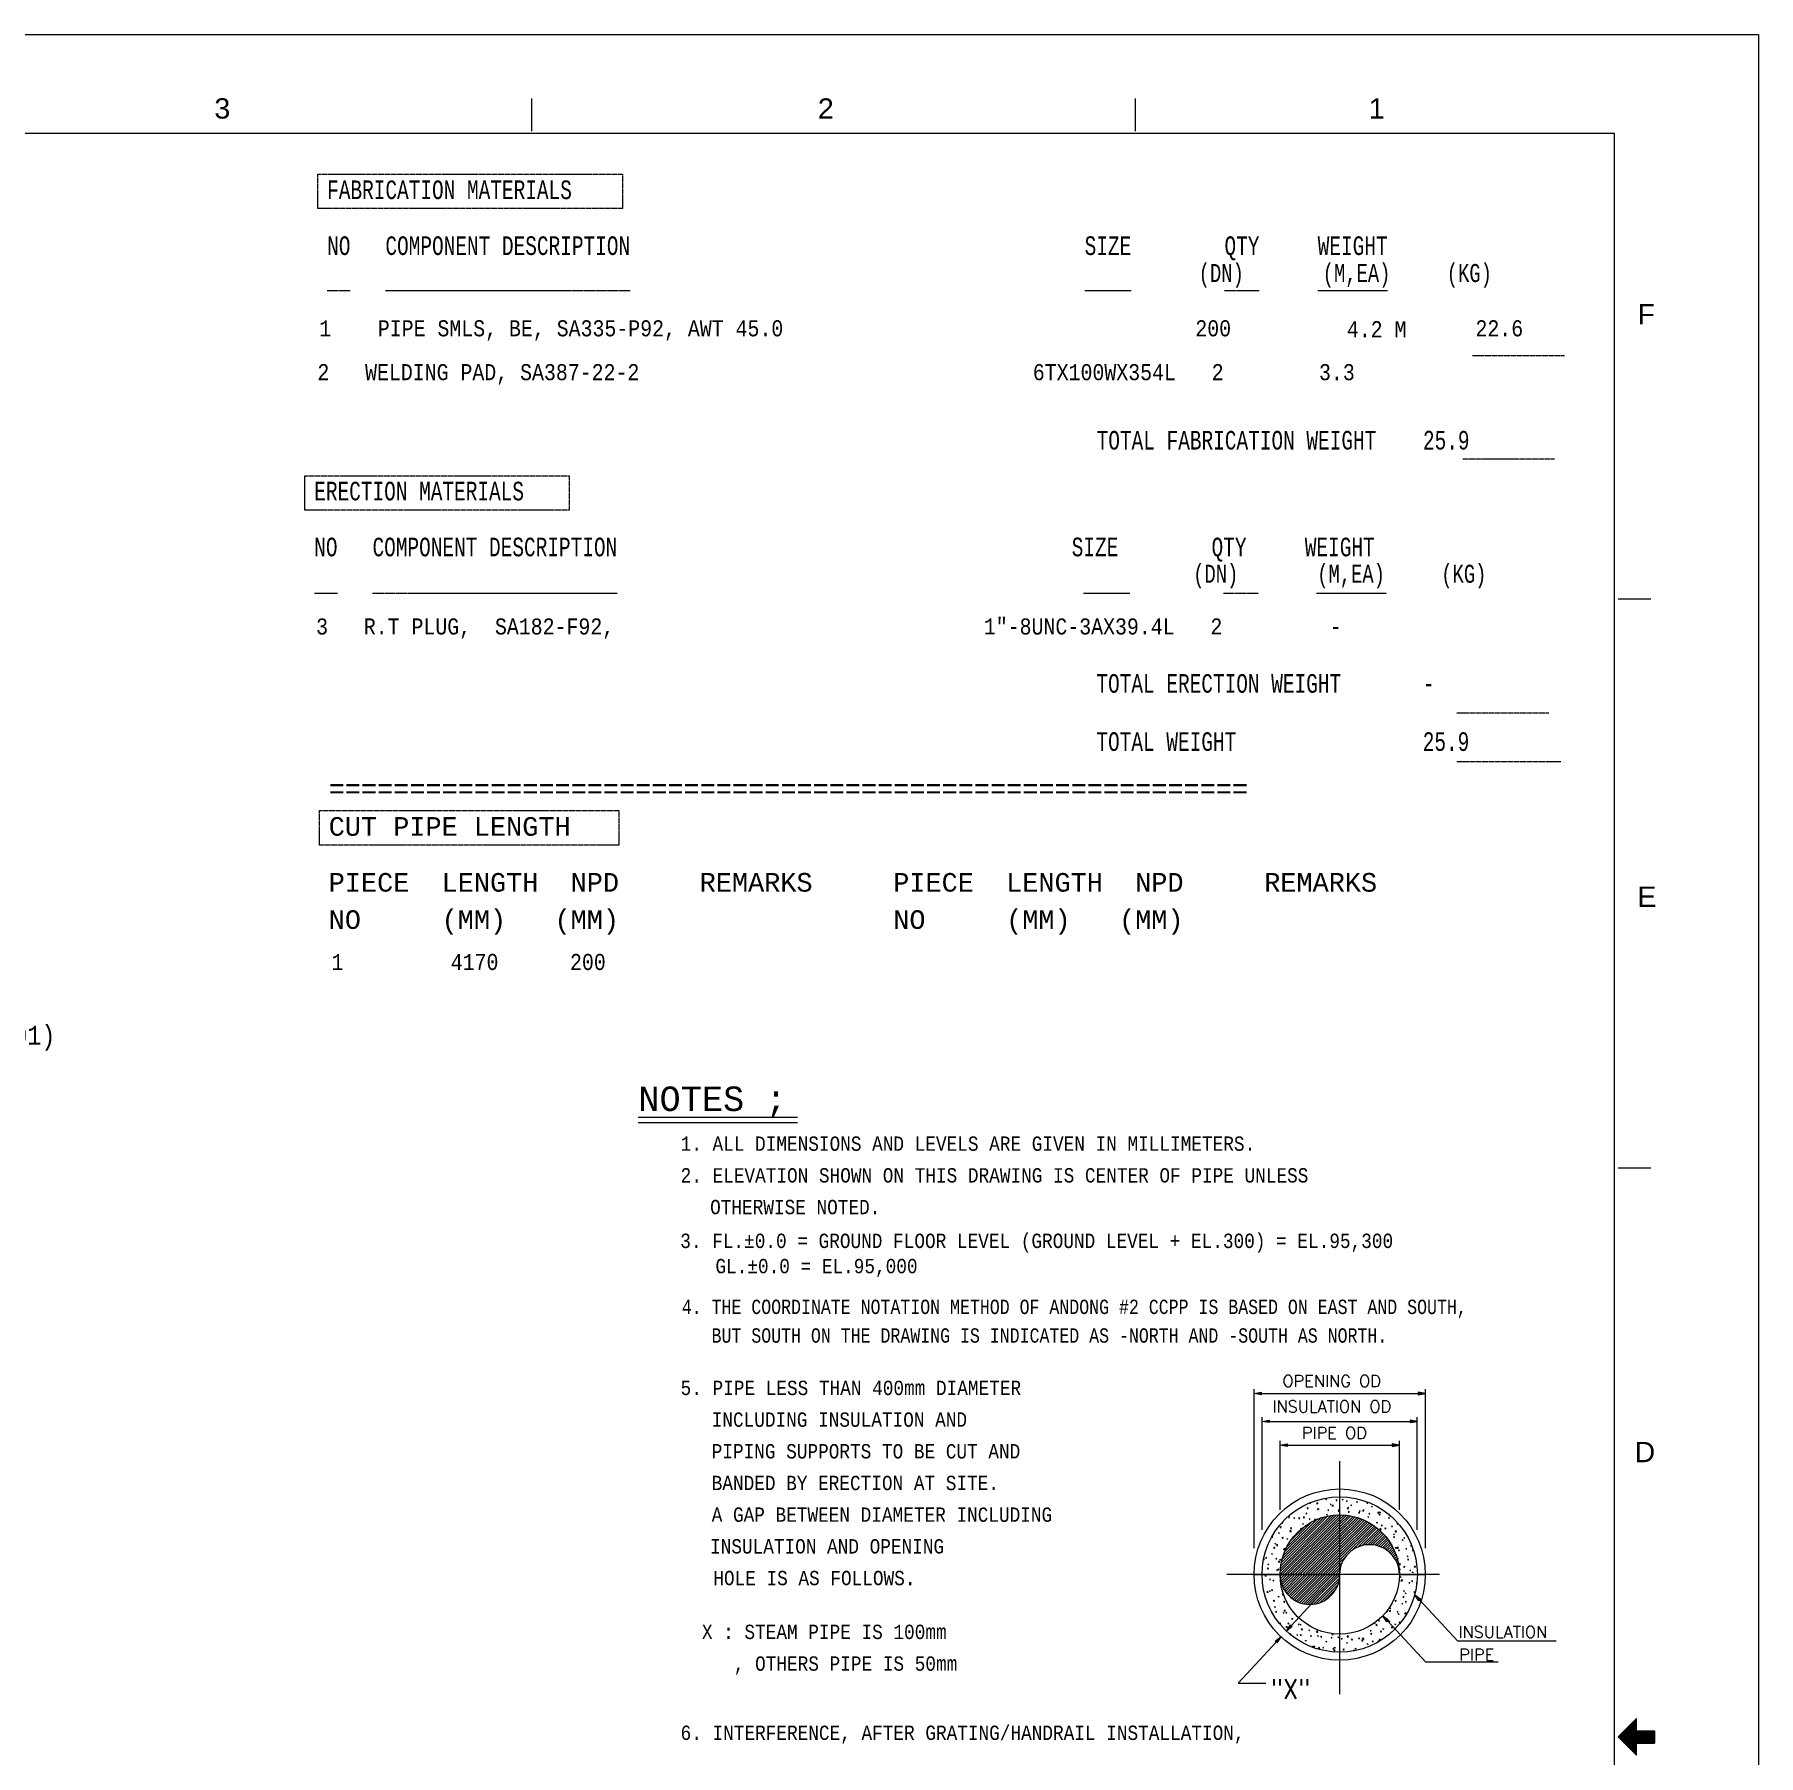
# Model space of a CAD drawing. Header units: inches. Extents: x 1047 to 1888, y -10 to 584.
# Drawn here: x 1587.8 to 1888.1, y 284.1 to 583.9 of the extents above; entities that cross this region are included whole.
import ezdxf
from ezdxf.enums import TextEntityAlignment as Align

# ---------------------------------------------------------------- set-up
doc = ezdxf.new("R2010")
doc.units = ezdxf.units.IN
doc.header["$MEASUREMENT"] = 0
doc.linetypes.add('Solid', pattern=[1, 1, 0])
for name, color, linetype in [('1', 7, 'Continuous'), ('13', 7, 'Continuous'), ('2', 2, 'Continuous'), ('3', 7, 'Continuous'), ('4', 7, 'Continuous'), ('BG 0 -1', 7, 'Continuous'), ('FRAME', 7, 'Continuous'), ('ISO-TEXT', 7, 'Continuous'), ('MAT-LIST', 7, 'Continuous')]:
    doc.layers.add(name, color=color, linetype=linetype)
doc.layers.add('borderText', color=2, linetype='Solid', lineweight=13)
doc.styles.add('Arial', font='arial.ttf')
doc.styles.add('fixedText', font='MONOTXT8.shx', dxfattribs={"width": 0.85})
doc.styles.add('MONOTXT', font='MONOTXT.shx', dxfattribs={"width": 0.8})
doc.styles.add('ROMANS', font='romans.shx', dxfattribs={"width": 0.8})

msp = doc.modelspace()

# ---------------------------------------------------------------- hatches: boundary and pattern name
at = {"layer": '13', "linetype": 'Continuous', "lineweight": 0}
for points in [[(1801.52, 347.39), (1801.52, 346.97), (1800.27, 347.19)], [(1828.86, 347.39), (1828.86, 346.97), (1830.11, 347.19)], [(1802.91, 342.54), (1802.91, 342.12), (1801.66, 342.32)], [(1827.46, 342.54), (1827.46, 342.12), (1828.71, 342.32)], [(1806.05, 338.4), (1806.05, 337.97), (1804.8, 338.19)], [(1824.33, 338.4), (1824.33, 337.97), (1825.58, 338.19)]]:
    msp.add_hatch(color=4, dxfattribs=at).paths.add_polyline_path(points)
at = {"layer": '4', "linetype": 'Continuous', "lineweight": 0}
for points in [[(1828.98, 311.04), (1828.3, 312.1), (1829.3, 311.32)], [(1806.91, 306.57), (1805.91, 305.8), (1806.61, 306.86)], [(1823.38, 307.39), (1822.7, 308.45), (1823.7, 307.67)], [(1803.96, 304.01), (1804.96, 304.79), (1804.26, 303.74)]]:
    msp.add_hatch(color=4, dxfattribs=at).paths.add_polyline_path(points)

# ---------------------------------------------------------------- linework, layer by layer
at = {"color": 4, "linetype": 'Continuous', "lineweight": 0}
for p, q in [((1815.18, 330.56), (1815.18, 315.64)), ((1809.92, 328.1), (1810.03, 328.02)), ((1810.03, 328.02), (1810.08, 328.17)), ((1811.17, 328), (1811.36, 328.2)), ((1811.17, 328), (1811.38, 327.96)), ((1811.38, 327.96), (1811.36, 328.2)), ((1812.76, 328.71), (1812.87, 328.86)), ((1812.76, 328.71), (1812.91, 328.7)), ((1812.91, 328.7), (1812.87, 328.86)), ((1813.51, 327.91), (1813.68, 327.97)), ((1813.51, 327.91), (1813.63, 327.82)), ((1813.63, 327.82), (1813.68, 327.97)), ((1813.83, 327.59), (1814.03, 327.79)), ((1813.83, 327.59), (1814.06, 327.55)), ((1814.06, 327.55), (1814.03, 327.79)), ((1814.55, 328.56), (1814.67, 328.7)), ((1814.55, 328.56), (1814.7, 328.55)), ((1814.7, 328.55), (1814.67, 328.7)), ((1815.61, 328.71), (1815.78, 328.79)), ((1815.61, 328.71), (1815.73, 328.64)), ((1815.73, 328.64), (1815.78, 328.79)), ((1816.35, 328.4), (1816.46, 328.55)), ((1816.35, 328.4), (1816.5, 328.39)), ((1816.5, 328.39), (1816.46, 328.55)), ((1816.51, 327.17), (1816.7, 327.37)), ((1816.72, 327.14), (1816.7, 327.37)), ((1817.1, 327.71), (1817.27, 327.77)), ((1817.1, 327.71), (1817.22, 327.62)), ((1817.22, 327.62), (1817.27, 327.77)), ((1818.13, 328.24), (1818.26, 328.39)), ((1818.13, 328.24), (1818.28, 328.22)), ((1818.28, 328.22), (1818.26, 328.39)), ((1819.2, 328.51), (1819.26, 328.54)), ((1819.2, 328.51), (1819.32, 328.44)), ((1819.32, 328.44), (1819.35, 328.51)), ((1819.93, 328.09), (1820.05, 328.22)), ((1819.93, 328.09), (1820.07, 328.07)), ((1820.07, 328.07), (1820.05, 328.22)), ((1820.7, 327.51), (1820.87, 327.57)), ((1820.7, 327.51), (1820.82, 327.42)), ((1820.82, 327.42), (1820.87, 327.57)), ((1804.8, 315.71), (1815.11, 326.04)), ((1804.81, 316.17), (1814.66, 326.02)), ((1804.85, 316.65), (1814.18, 325.99)), ((1804.91, 317.15), (1813.68, 325.92)), ((1805, 317.69), (1813.15, 325.84)), ((1805.12, 324.67), (1805.23, 324.6)), ((1805.13, 318.26), (1812.57, 325.7)), ((1805.15, 324.7), (1805.28, 324.75)), ((1805.17, 315.64), (1815.18, 325.66)), ((1805.23, 324.6), (1805.28, 324.75)), ((1805.32, 318.89), (1811.95, 325.51)), ((1805.57, 319.59), (1811.25, 325.26)), ((1805.61, 315.64), (1815.18, 325.22)), ((1805.96, 320.41), (1810.42, 324.87)), ((1806.05, 315.64), (1815.18, 324.79)), ((1806.27, 325.57), (1806.4, 325.72)), ((1806.27, 325.57), (1806.42, 325.56)), ((1806.42, 325.56), (1806.4, 325.72)), ((1807.21, 325.49), (1807.38, 325.56)), ((1807.21, 325.49), (1807.33, 325.41)), ((1807.33, 325.41), (1807.38, 325.56)), ((1808.07, 325.42), (1808.18, 325.56)), ((1808.07, 325.42), (1808.22, 325.41)), ((1808.22, 325.41), (1808.18, 325.56)), ((1808.7, 324.49), (1808.87, 324.55)), ((1808.7, 324.49), (1808.82, 324.4)), ((1808.82, 324.4), (1808.87, 324.55)), ((1808.83, 325.56), (1809.02, 325.76)), ((1808.83, 325.56), (1809.05, 325.52)), ((1809.05, 325.52), (1809.02, 325.76)), ((1809.31, 326.3), (1809.48, 326.36)), ((1809.31, 326.3), (1809.43, 326.21)), ((1809.43, 326.21), (1809.48, 326.36)), ((1809.52, 327.15), (1809.63, 327.29)), ((1809.52, 327.15), (1809.67, 327.14)), ((1809.67, 327.14), (1809.63, 327.29)), ((1809.86, 325.26), (1809.98, 325.41)), ((1809.86, 325.26), (1810.01, 325.25)), ((1810.01, 325.25), (1809.98, 325.41)), ((1810.8, 325.29), (1810.97, 325.36)), ((1810.8, 325.29), (1810.92, 325.21)), ((1810.92, 325.21), (1810.97, 325.36)), ((1811.31, 326.99), (1811.43, 327.14)), ((1811.31, 326.99), (1811.46, 326.97)), ((1811.41, 327.1), (1811.58, 327.17)), ((1811.41, 327.1), (1811.53, 327.02)), ((1811.46, 326.97), (1811.43, 327.14)), ((1811.53, 327.02), (1811.58, 327.17)), ((1812.9, 326.1), (1813.07, 326.16)), ((1812.9, 326.1), (1813.02, 326.01)), ((1813.02, 326.01), (1813.07, 326.16)), ((1813.1, 326.84), (1813.22, 326.97)), ((1813.1, 326.84), (1813.25, 326.82)), ((1813.25, 326.82), (1813.22, 326.97)), ((1814.9, 326.67), (1815.02, 326.82)), ((1814.9, 326.67), (1815.05, 326.66)), ((1815, 326.9), (1815.17, 326.97)), ((1815, 326.9), (1815.12, 326.82)), ((1815.05, 326.66), (1815.02, 326.82)), ((1815.12, 326.82), (1815.17, 326.97)), ((1815.18, 325.66), (1815.55, 326.02)), ((1815.18, 325.22), (1815.97, 326)), ((1815.18, 324.79), (1816.37, 325.96)), ((1815.18, 324.34), (1816.76, 325.91)), ((1815.18, 323.9), (1817.13, 325.85)), ((1815.18, 323.45), (1817.51, 325.77)), ((1815.18, 323.01), (1817.86, 325.69)), ((1815.18, 322.57), (1818.21, 325.59)), ((1815.18, 322.12), (1818.53, 325.47)), ((1815.18, 321.69), (1818.86, 325.36)), ((1815.18, 321.25), (1819.18, 325.24)), ((1815.18, 320.8), (1819.48, 325.1)), ((1815.18, 320.36), (1819.78, 324.96)), ((1815.18, 319.92), (1820.08, 324.81)), ((1815.18, 319.47), (1820.36, 324.65)), ((1815.18, 319.04), (1820.65, 324.49)), ((1816.51, 327.17), (1816.72, 327.14)), ((1816.6, 325.94), (1816.67, 325.96)), ((1816.66, 325.92), (1816.67, 325.96)), ((1816.68, 326.52), (1816.81, 326.66)), ((1816.68, 326.52), (1816.83, 326.51)), ((1816.83, 326.51), (1816.81, 326.66)), ((1818.48, 326.36), (1818.6, 326.51)), ((1818.48, 326.36), (1818.63, 326.35)), ((1818.6, 326.7), (1818.77, 326.77)), ((1818.6, 326.7), (1818.72, 326.62)), ((1818.63, 326.35), (1818.6, 326.51)), ((1818.72, 326.62), (1818.77, 326.77)), ((1819.17, 326.76), (1819.37, 326.96)), ((1819.17, 326.76), (1819.4, 326.72)), ((1819.4, 326.72), (1819.37, 326.96)), ((1820.08, 325.7), (1820.26, 325.76)), ((1820.08, 325.7), (1820.21, 325.61)), ((1820.21, 325.61), (1820.26, 325.76)), ((1820.27, 326.21), (1820.4, 326.35)), ((1820.27, 326.21), (1820.42, 326.19)), ((1820.42, 326.19), (1820.4, 326.35)), ((1820.72, 324.44), (1820.75, 324.47)), ((1820.75, 324.42), (1820.75, 324.47)), ((1821.58, 324.69), (1821.76, 324.76)), ((1821.58, 324.69), (1821.7, 324.61)), ((1821.7, 324.61), (1821.76, 324.76)), ((1821.83, 326.35), (1822.03, 326.55)), ((1821.83, 326.35), (1822.06, 326.31)), ((1822.06, 326.31), (1822.03, 326.55)), ((1822.07, 326.05), (1822.18, 326.19)), ((1822.07, 326.05), (1822.22, 326.04)), ((1822.18, 326.5), (1822.36, 326.57)), ((1822.18, 326.5), (1822.31, 326.42)), ((1822.22, 326.04), (1822.18, 326.19)), ((1822.31, 326.42), (1822.36, 326.57)), ((1823.68, 325.5), (1823.86, 325.56)), ((1823.68, 325.5), (1823.81, 325.41)), ((1823.81, 325.41), (1823.86, 325.56)), ((1823.86, 325.89), (1823.92, 325.97)), ((1823.86, 325.89), (1824.01, 325.87)), ((1824.01, 325.87), (1824.01, 325.9)), ((1825.17, 324.49), (1825.35, 324.56)), ((1825.17, 324.49), (1825.3, 324.41)), ((1825.3, 324.41), (1825.35, 324.56)), ((1803.38, 322.14), (1803.51, 322.27)), ((1803.38, 322.14), (1803.53, 322.12)), ((1803.53, 322.12), (1803.51, 322.27)), ((1804.5, 322.87), (1804.67, 322.94)), ((1804.5, 322.87), (1804.62, 322.79)), ((1804.62, 322.79), (1804.67, 322.94)), ((1804.83, 323.86), (1804.95, 324)), ((1804.83, 323.86), (1804.98, 323.85)), ((1804.98, 323.85), (1804.95, 324)), ((1805.17, 321.97), (1805.3, 322.12)), ((1805.17, 321.97), (1805.32, 321.96)), ((1805.32, 321.96), (1805.3, 322.12)), ((1806, 321.86), (1806.17, 321.94)), ((1806, 321.86), (1806.11, 321.79)), ((1806.11, 321.79), (1806.17, 321.94)), ((1806.5, 315.64), (1815.18, 324.34)), ((1806.5, 323.12), (1806.68, 323.34)), ((1806.5, 323.12), (1806.72, 323.1)), ((1806.6, 323.67), (1806.77, 323.75)), ((1806.6, 323.67), (1806.72, 323.6)), ((1806.61, 321.51), (1809.32, 324.22)), ((1806.62, 323.7), (1806.75, 323.85)), ((1806.62, 323.7), (1806.77, 323.69)), ((1806.72, 323.1), (1806.68, 323.34)), ((1806.72, 323.6), (1806.77, 323.75)), ((1806.77, 323.69), (1806.75, 323.85)), ((1806.93, 315.64), (1815.18, 323.9)), ((1807.37, 315.64), (1815.18, 323.45)), ((1807.82, 315.64), (1815.18, 323.01)), ((1808.26, 315.64), (1815.18, 322.57)), ((1808.42, 323.54), (1808.53, 323.69)), ((1808.42, 323.54), (1808.43, 323.54)), ((1808.55, 323.64), (1808.53, 323.69)), ((1808.7, 315.64), (1815.18, 322.12)), ((1809.15, 315.64), (1815.18, 321.69)), ((1815.18, 318.6), (1820.91, 324.31)), ((1815.18, 318.15), (1821.17, 324.14)), ((1817.31, 319.84), (1821.43, 323.95)), ((1818.33, 320.42), (1821.68, 323.76)), ((1819.02, 320.66), (1821.92, 323.56)), ((1819.58, 320.77), (1822.16, 323.35)), ((1820.07, 320.82), (1822.38, 323.14)), ((1820.52, 320.84), (1822.61, 322.92)), ((1820.93, 320.81), (1822.82, 322.69)), ((1821.32, 320.75), (1823.03, 322.46)), ((1821.68, 320.67), (1823.23, 322.22)), ((1822.02, 320.57), (1823.43, 321.97)), ((1822.17, 323.5), (1822.37, 323.7)), ((1822.17, 323.5), (1822.4, 323.46)), ((1822.35, 320.45), (1823.62, 321.72)), ((1822.4, 323.46), (1822.37, 323.7)), ((1822.41, 324.17), (1822.53, 324.31)), ((1822.41, 324.17), (1822.56, 324.15)), ((1822.56, 324.15), (1822.53, 324.31)), ((1822.66, 320.31), (1823.8, 321.46)), ((1823.07, 323.69), (1823.25, 323.75)), ((1823.07, 323.69), (1823.2, 323.6)), ((1823.2, 323.6), (1823.25, 323.75)), ((1824.21, 324.01), (1824.33, 324.15)), ((1824.21, 324.01), (1824.36, 324)), ((1824.36, 324), (1824.33, 324.15)), ((1824.56, 322.67), (1824.73, 322.75)), ((1824.56, 322.67), (1824.68, 322.6)), ((1824.56, 322.14), (1824.67, 322.27)), ((1824.56, 322.14), (1824.71, 322.11)), ((1824.71, 322.11), (1824.67, 322.27)), ((1824.68, 322.6), (1824.73, 322.75)), ((1824.83, 323.09), (1825.03, 323.29)), ((1824.83, 323.09), (1825.06, 323.05)), ((1825.06, 323.05), (1825.03, 323.29)), ((1826.06, 321.67), (1826.23, 321.74)), ((1826.06, 321.67), (1826.18, 321.59)), ((1826.18, 321.59), (1826.23, 321.74)), ((1826.35, 321.97), (1826.47, 322.11)), ((1826.35, 321.97), (1826.5, 321.96)), ((1826.5, 321.96), (1826.47, 322.11)), ((1801.95, 318.39), (1802.01, 318.46)), ((1802.05, 318.22), (1802.01, 318.46)), ((1802.28, 318.52), (1802.41, 318.67)), ((1802.28, 318.52), (1802.43, 318.51)), ((1802.43, 318.51), (1802.41, 318.67)), ((1803.28, 319.25), (1803.46, 319.31)), ((1803.28, 319.25), (1803.41, 319.16)), ((1803.41, 319.16), (1803.46, 319.31)), ((1803.73, 320.25), (1803.85, 320.4)), ((1803.73, 320.25), (1803.88, 320.24)), ((1803.88, 320.24), (1803.85, 320.4)), ((1803.88, 321.06), (1804.06, 321.12)), ((1803.88, 321.06), (1804.01, 320.97)), ((1804.01, 320.97), (1804.06, 321.12)), ((1804.08, 318.37), (1804.2, 318.51)), ((1804.08, 318.37), (1804.22, 318.36)), ((1804.16, 320.7), (1804.35, 320.9)), ((1804.16, 320.7), (1804.38, 320.66)), ((1804.22, 318.36), (1804.2, 318.51)), ((1804.38, 320.66), (1804.35, 320.9)), ((1805.38, 320.05), (1805.56, 320.12)), ((1805.38, 320.05), (1805.51, 319.97)), ((1805.51, 319.97), (1805.56, 320.12)), ((1805.52, 320.1), (1805.65, 320.24)), ((1805.52, 320.1), (1805.67, 320.09)), ((1805.67, 320.09), (1805.65, 320.24)), ((1809.58, 315.64), (1815.18, 321.25)), ((1810.03, 315.64), (1815.18, 320.8)), ((1810.47, 315.64), (1815.18, 320.36)), ((1810.91, 315.64), (1815.18, 319.92)), ((1811.36, 315.64), (1815.18, 319.47)), ((1811.8, 315.64), (1815.18, 319.04)), ((1812.23, 315.64), (1815.18, 318.6)), ((1815.18, 317.71), (1816.2, 318.71)), ((1822.95, 320.16), (1823.97, 321.19)), ((1823.22, 320), (1824.15, 320.91)), ((1823.48, 319.81), (1824.3, 320.64)), ((1823.72, 319.62), (1824.46, 320.35)), ((1823.96, 319.41), (1824.6, 320.05)), ((1824.18, 319.19), (1824.73, 319.75)), ((1824.38, 318.95), (1824.86, 319.44)), ((1824.58, 318.7), (1824.98, 319.11)), ((1824.76, 318.44), (1825.1, 318.77)), ((1824.9, 320.25), (1825.02, 320.4)), ((1824.9, 320.25), (1825.05, 320.24)), ((1824.92, 318.16), (1825.2, 318.44)), ((1825.05, 320.24), (1825.02, 320.4)), ((1825.17, 320.24), (1825.36, 320.44)), ((1825.17, 320.24), (1825.4, 320.2)), ((1825.25, 318.37), (1825.37, 318.51)), ((1825.25, 318.37), (1825.4, 318.36)), ((1825.4, 320.2), (1825.36, 320.44)), ((1825.4, 318.36), (1825.37, 318.51)), ((1825.45, 319.86), (1825.62, 319.92)), ((1825.45, 319.86), (1825.57, 319.77)), ((1825.57, 319.77), (1825.62, 319.92)), ((1826.7, 320.1), (1826.82, 320.24)), ((1826.7, 320.1), (1826.85, 320.07)), ((1826.85, 320.07), (1826.82, 320.24)), ((1826.93, 318.85), (1827.11, 318.92)), ((1826.93, 318.85), (1827.06, 318.77)), ((1827.05, 318.21), (1827.16, 318.36)), ((1827.06, 318.77), (1827.11, 318.92)), ((1827.2, 318.2), (1827.16, 318.36)), ((1827.55, 320.66), (1827.72, 320.74)), ((1827.55, 320.66), (1827.67, 320.59)), ((1827.67, 320.59), (1827.72, 320.72)), ((1827.83, 319.82), (1828, 319.99)), ((1827.83, 319.82), (1828.06, 319.79)), ((1828.06, 319.79), (1828.06, 319.8)), ((1800.27, 315.64), (1815.18, 315.64)), ((1801.92, 318.25), (1802.05, 318.22)), ((1802.06, 315.62), (1802.12, 315.65)), ((1802.06, 315.62), (1802.18, 315.54)), ((1802.12, 315.65), (1802.23, 315.69)), ((1802.15, 315.41), (1802.35, 315.61)), ((1802.15, 315.41), (1802.37, 315.37)), ((1802.18, 315.54), (1802.22, 315.65)), ((1802.22, 315.65), (1802.23, 315.69)), ((1802.37, 315.37), (1802.35, 315.61)), ((1802.63, 316.65), (1802.75, 316.79)), ((1802.63, 316.65), (1802.78, 316.64)), ((1802.67, 317.44), (1802.85, 317.5)), ((1802.67, 317.44), (1802.8, 317.35)), ((1802.78, 316.64), (1802.75, 316.79)), ((1802.8, 317.35), (1802.85, 317.5)), ((1804.17, 316.42), (1804.35, 316.5)), ((1804.17, 316.42), (1804.28, 316.35)), ((1804.28, 316.35), (1804.35, 316.5)), ((1804.42, 316.49), (1804.55, 316.64)), ((1804.42, 316.49), (1804.57, 316.47)), ((1804.48, 317.85), (1804.68, 318.05)), ((1804.48, 317.85), (1804.71, 317.81)), ((1804.57, 316.47), (1804.55, 316.64)), ((1804.71, 317.81), (1804.68, 318.05)), ((1804.77, 318.24), (1804.95, 318.31)), ((1804.77, 318.24), (1804.9, 318.16)), ((1804.81, 315.29), (1805.17, 315.64)), ((1804.86, 314.89), (1805.61, 315.64)), ((1804.9, 318.16), (1804.95, 318.31)), ((1804.92, 314.51), (1806.05, 315.64)), ((1805.01, 314.16), (1806.5, 315.64)), ((1805.12, 313.84), (1806.93, 315.64)), ((1805.25, 313.52), (1807.37, 315.64)), ((1805.4, 313.22), (1807.82, 315.64)), ((1805.56, 312.94), (1808.26, 315.64)), ((1805.73, 312.67), (1808.7, 315.64)), ((1805.92, 312.42), (1809.15, 315.64)), ((1806.12, 312.17), (1809.58, 315.64)), ((1806.33, 311.95), (1810.03, 315.64)), ((1806.57, 311.74), (1810.47, 315.64)), ((1806.81, 311.54), (1810.91, 315.64)), ((1807.06, 311.35), (1811.36, 315.64)), ((1807.33, 311.17), (1811.8, 315.64)), ((1807.62, 311.02), (1812.23, 315.64)), ((1807.92, 310.89), (1812.68, 315.64)), ((1808.23, 310.75), (1813.12, 315.64)), ((1808.57, 310.65), (1813.56, 315.64)), ((1808.92, 310.56), (1814.01, 315.64)), ((1809.3, 310.5), (1814.45, 315.64)), ((1809.7, 310.46), (1814.88, 315.64)), ((1810.13, 310.45), (1815.18, 315.5)), ((1812.68, 315.64), (1815.18, 318.15)), ((1813.12, 315.64), (1815.18, 317.71)), ((1813.56, 315.64), (1815.18, 317.27)), ((1814.01, 315.64), (1815.18, 316.82)), ((1814.45, 315.64), (1815.18, 316.39)), ((1814.88, 315.64), (1815.18, 315.94)), ((1815.18, 317.27), (1815.61, 317.69)), ((1815.18, 316.82), (1815.37, 317.01)), ((1815.18, 316.39), (1815.25, 316.45)), ((1815.18, 315.94), (1815.2, 315.95)), ((1825.07, 317.87), (1825.28, 318.09)), ((1825.21, 317.56), (1825.37, 317.72)), ((1825.32, 317.24), (1825.43, 317.35)), ((1825.42, 316.9), (1825.5, 316.96)), ((1825.5, 317.39), (1825.7, 317.59)), ((1825.5, 317.39), (1825.72, 317.35)), ((1825.5, 316.54), (1825.53, 316.57)), ((1825.56, 316.15), (1825.57, 316.16)), ((1825.58, 315.65), (1830.11, 315.65)), ((1825.6, 316.49), (1825.72, 316.64)), ((1825.6, 316.49), (1825.75, 316.47)), ((1825.72, 317.35), (1825.7, 317.59)), ((1825.75, 316.47), (1825.72, 316.64)), ((1826.33, 317.04), (1826.51, 317.11)), ((1826.33, 317.04), (1826.46, 316.95)), ((1826.46, 316.95), (1826.51, 317.11)), ((1827.05, 318.21), (1827.2, 318.2)), ((1827.38, 316.34), (1827.51, 316.47)), ((1827.38, 316.34), (1827.53, 316.32)), ((1827.53, 316.32), (1827.51, 316.47)), ((1827.82, 316.04), (1828, 316.1)), ((1827.82, 316.04), (1827.95, 315.95)), ((1827.95, 315.95), (1828, 316.1)), ((1828.17, 316.97), (1828.36, 317.17)), ((1828.17, 316.97), (1828.4, 316.94)), ((1828.4, 316.94), (1828.36, 317.17)), ((1828.43, 317.85), (1828.52, 317.89)), ((1828.43, 317.85), (1828.55, 317.76)), ((1802.48, 312.56), (1802.68, 312.76)), ((1802.48, 312.56), (1802.71, 312.52)), ((1802.71, 312.52), (1802.68, 312.76)), ((1802.95, 312.8), (1803.12, 312.87)), ((1802.95, 312.8), (1803.07, 312.71)), ((1802.98, 314.76), (1803.1, 314.91)), ((1802.98, 314.76), (1803.13, 314.75)), ((1803.07, 312.71), (1803.12, 312.87)), ((1803.13, 314.75), (1803.1, 314.91)), ((1803.32, 312.89), (1803.45, 313.04)), ((1803.32, 312.89), (1803.47, 312.87)), ((1803.47, 312.87), (1803.45, 313.04)), ((1803.56, 314.61), (1803.73, 314.69)), ((1803.56, 314.61), (1803.68, 314.54)), ((1803.68, 314.54), (1803.73, 314.69)), ((1804.77, 314.61), (1804.85, 314.7)), ((1804.77, 314.61), (1804.85, 314.6)), ((1805.12, 312.72), (1805.18, 312.81)), ((1805.12, 312.72), (1805.22, 312.72)), ((1805.15, 312.15), (1805.33, 312.34)), ((1810.61, 310.49), (1815.15, 315.02)), ((1811.15, 310.57), (1815.06, 314.49)), ((1811.78, 310.76), (1814.87, 313.86)), ((1812.61, 311.16), (1814.48, 313.02)), ((1825.72, 315.22), (1825.9, 315.3)), ((1825.72, 315.22), (1825.85, 315.14)), ((1825.83, 314.54), (1826.03, 314.74)), ((1825.83, 314.54), (1826.06, 314.5)), ((1825.85, 315.14), (1825.9, 315.3)), ((1825.95, 314.61), (1826.06, 314.75)), ((1825.95, 314.61), (1826.1, 314.6)), ((1826.06, 314.5), (1826.03, 314.74)), ((1826.1, 314.6), (1826.06, 314.75)), ((1826.28, 312.72), (1826.41, 312.87)), ((1826.28, 312.72), (1826.43, 312.71)), ((1826.43, 312.71), (1826.41, 312.87)), ((1826.61, 312.41), (1826.78, 312.47)), ((1826.61, 312.41), (1826.73, 312.32)), ((1826.73, 312.32), (1826.78, 312.47)), ((1827.21, 314.22), (1827.38, 314.29)), ((1827.21, 314.22), (1827.33, 314.14)), ((1827.33, 314.14), (1827.38, 314.29)), ((1827.73, 314.45), (1827.86, 314.6)), ((1827.73, 314.45), (1827.88, 314.44)), ((1827.88, 314.44), (1827.86, 314.6)), ((1828.08, 312.57), (1828.21, 312.71)), ((1828.08, 312.57), (1828.23, 312.56)), ((1828.23, 312.56), (1828.21, 312.71)), ((1828.5, 314.12), (1828.65, 314.27)), ((1828.5, 314.12), (1828.62, 314.1)), ((1802.47, 311.04), (1802.52, 311.06)), ((1802.5, 310.99), (1802.52, 311.06)), ((1802.96, 309.86), (1803.01, 309.91)), ((1803.03, 309.71), (1803.01, 309.91)), ((1803.67, 311.01), (1803.8, 311.15)), ((1803.67, 311.01), (1803.82, 311)), ((1803.82, 311), (1803.8, 311.15)), ((1803.83, 309.99), (1804.01, 310.05)), ((1803.83, 309.99), (1803.96, 309.9)), ((1803.96, 309.9), (1804.01, 310.05)), ((1804.45, 311.8), (1804.62, 311.86)), ((1804.45, 311.8), (1804.57, 311.71)), ((1804.57, 311.71), (1804.62, 311.86)), ((1805.15, 312.15), (1805.37, 312.11)), ((1805.37, 312.11), (1805.35, 312.3)), ((1805.47, 310.85), (1805.58, 311)), ((1805.47, 310.85), (1805.61, 310.84)), ((1805.48, 309.3), (1805.67, 309.5)), ((1805.61, 310.84), (1805.58, 311)), ((1805.71, 309.26), (1805.67, 309.5)), ((1805.93, 310.79), (1805.98, 310.81)), ((1805.93, 310.79), (1806.03, 310.71)), ((1823.48, 309.37), (1823.52, 309.42)), ((1823.55, 309.27), (1823.52, 309.42)), ((1823.83, 309.25), (1824.02, 309.45)), ((1823.9, 309.79), (1824.07, 309.85)), ((1823.9, 309.79), (1824.02, 309.7)), ((1824.02, 309.7), (1824.07, 309.85)), ((1824.05, 309.21), (1824.02, 309.45)), ((1824.85, 311), (1824.96, 311.15)), ((1824.85, 311), (1825, 310.99)), ((1825, 310.99), (1824.96, 311.15)), ((1826, 310.6), (1826.17, 310.66)), ((1826, 310.6), (1826.12, 310.51)), ((1826.12, 310.51), (1826.17, 310.66)), ((1826.16, 311.69), (1826.36, 311.89)), ((1826.16, 311.69), (1826.38, 311.65)), ((1826.38, 311.65), (1826.36, 311.89)), ((1826.63, 310.85), (1826.76, 310.99)), ((1826.63, 310.85), (1826.78, 310.84)), ((1826.78, 310.84), (1826.76, 310.99)), ((1804.02, 309.12), (1804.13, 309.27)), ((1804.02, 309.12), (1804.17, 309.11)), ((1804.17, 309.11), (1804.13, 309.27)), ((1804.5, 307.36), (1804.48, 307.39)), ((1804.72, 307.16), (1804.9, 307.22)), ((1804.72, 307.16), (1804.85, 307.07)), ((1804.85, 307.07), (1804.9, 307.22)), ((1805.32, 308.97), (1805.5, 309.05)), ((1805.32, 308.97), (1805.45, 308.89)), ((1805.45, 308.89), (1805.5, 309.05)), ((1805.48, 309.3), (1805.71, 309.26)), ((1805.81, 308.97), (1805.93, 309.11)), ((1805.81, 308.97), (1805.96, 308.96)), ((1805.81, 306.45), (1806.01, 306.65)), ((1805.81, 306.45), (1806.03, 306.41)), ((1805.96, 308.96), (1805.93, 309.11)), ((1806.03, 306.41), (1806.01, 306.65)), ((1806.16, 307.09), (1806.28, 307.24)), ((1806.16, 307.09), (1806.31, 307.07)), ((1806.31, 307.07), (1806.28, 307.24)), ((1806.82, 307.97), (1807, 308.04)), ((1806.82, 307.97), (1806.95, 307.89)), ((1806.95, 307.89), (1807, 308.04)), ((1807.95, 306.94), (1808.07, 307.07)), ((1807.95, 306.94), (1808.1, 306.92)), ((1808.1, 306.92), (1808.07, 307.07)), ((1808.31, 306.96), (1808.48, 307.02)), ((1808.31, 306.96), (1808.43, 306.87)), ((1808.43, 306.87), (1808.48, 307.02)), ((1809.75, 306.77), (1809.76, 306.79)), ((1809.75, 306.77), (1809.77, 306.77)), ((1821.2, 307.16), (1821.31, 307.09)), ((1821.22, 307.17), (1821.36, 307.24)), ((1821.31, 307.09), (1821.36, 307.24)), ((1821.5, 306.81), (1821.68, 307.01)), ((1821.5, 306.81), (1821.71, 306.77)), ((1821.71, 306.77), (1821.68, 307.01)), ((1821.95, 307.56), (1822.07, 307.7)), ((1821.95, 307.56), (1822.1, 307.55)), ((1822.1, 307.55), (1822.07, 307.7)), ((1823.28, 307.97), (1823.46, 308.04)), ((1823.28, 307.97), (1823.41, 307.89)), ((1823.41, 309.29), (1823.55, 309.27)), ((1823.41, 307.89), (1823.46, 308.04)), ((1823.75, 307.4), (1823.86, 307.55)), ((1823.75, 307.4), (1823.9, 307.39)), ((1823.83, 309.25), (1824.05, 309.21)), ((1823.9, 307.39), (1823.86, 307.55)), ((1824.16, 306.4), (1824.36, 306.6)), ((1824.16, 306.4), (1824.38, 306.36)), ((1824.38, 306.36), (1824.36, 306.6)), ((1824.78, 306.97), (1824.96, 307.04)), ((1824.78, 306.97), (1824.91, 306.89)), ((1824.91, 306.89), (1824.96, 307.04)), ((1825.18, 309.12), (1825.31, 309.26)), ((1825.18, 309.12), (1825.33, 309.11)), ((1825.33, 309.11), (1825.31, 309.26)), ((1825.38, 308.79), (1825.56, 308.85)), ((1825.38, 308.79), (1825.51, 308.7)), ((1825.51, 308.7), (1825.56, 308.85)), ((1825.53, 307.25), (1825.66, 307.39)), ((1825.53, 307.25), (1825.68, 307.24)), ((1825.68, 307.24), (1825.66, 307.39)), ((1826.5, 308.84), (1826.7, 309.04)), ((1826.5, 308.84), (1826.72, 308.8)), ((1826.72, 308.8), (1826.7, 309.04)), ((1806.21, 306.16), (1806.38, 306.22)), ((1806.21, 306.16), (1806.33, 306.07)), ((1806.33, 306.07), (1806.38, 306.22)), ((1806.53, 305.25), (1806.62, 305.35)), ((1806.6, 305.2), (1806.66, 305.2)), ((1806.66, 305.2), (1806.62, 305.35)), ((1807.7, 305.15), (1807.87, 305.21)), ((1807.7, 305.15), (1807.82, 305.06)), ((1807.82, 305.06), (1807.87, 305.21)), ((1808.3, 305.05), (1808.42, 305.2)), ((1808.3, 305.05), (1808.45, 305.04)), ((1808.45, 305.04), (1808.42, 305.2)), ((1808.48, 306.04), (1808.67, 306.24)), ((1808.48, 306.04), (1808.71, 306)), ((1808.71, 306), (1808.67, 306.24)), ((1809.2, 304.15), (1809.37, 304.21)), ((1809.2, 304.15), (1809.32, 304.06)), ((1809.32, 304.06), (1809.37, 304.21)), ((1809.8, 305.96), (1809.97, 306.02)), ((1809.8, 305.96), (1809.92, 305.87)), ((1809.92, 305.87), (1809.97, 306.02)), ((1810.1, 304.9), (1810.21, 305.04)), ((1810.1, 304.9), (1810.25, 304.89)), ((1810.25, 304.89), (1810.21, 305.04)), ((1811.15, 305.62), (1811.35, 305.82)), ((1811.15, 305.62), (1811.37, 305.59)), ((1811.3, 304.95), (1811.47, 305.01)), ((1811.3, 304.95), (1811.42, 304.86)), ((1811.37, 305.59), (1811.35, 305.82)), ((1811.42, 304.86), (1811.47, 305.01)), ((1811.88, 304.74), (1812.01, 304.89)), ((1811.88, 304.74), (1812.03, 304.72)), ((1812.03, 304.72), (1812.01, 304.89)), ((1812.78, 303.95), (1812.96, 304.01)), ((1812.78, 303.95), (1812.91, 303.86)), ((1812.91, 303.86), (1812.96, 304.01)), ((1813.68, 304.59), (1813.8, 304.72)), ((1813.68, 304.59), (1813.83, 304.56)), ((1813.83, 304.56), (1813.8, 304.72)), ((1813.82, 305.21), (1813.93, 305.32)), ((1813.82, 305.21), (1814.05, 305.17)), ((1814.05, 305.17), (1814.02, 305.31)), ((1814.88, 304.75), (1815.06, 304.81)), ((1814.88, 304.75), (1815.01, 304.66)), ((1815.01, 304.66), (1815.06, 304.81)), ((1815.47, 304.42), (1815.6, 304.56)), ((1815.47, 304.42), (1815.62, 304.41)), ((1815.62, 304.41), (1815.6, 304.56)), ((1816.38, 303.74), (1816.56, 303.81)), ((1816.38, 303.74), (1816.51, 303.66)), ((1816.48, 304.79), (1816.68, 305)), ((1816.48, 304.79), (1816.71, 304.76)), ((1816.51, 303.66), (1816.56, 303.81)), ((1816.71, 304.76), (1816.68, 305)), ((1817.26, 304.26), (1817.38, 304.41)), ((1817.26, 304.26), (1817.41, 304.25)), ((1817.41, 304.25), (1817.38, 304.41)), ((1818.48, 304.55), (1818.66, 304.61)), ((1818.48, 304.55), (1818.61, 304.46)), ((1818.61, 304.46), (1818.66, 304.61)), ((1819.06, 304.11), (1819.18, 304.25)), ((1819.06, 304.11), (1819.21, 304.1)), ((1819.16, 304.37), (1819.35, 304.59)), ((1819.16, 304.37), (1819.37, 304.35)), ((1819.21, 304.1), (1819.18, 304.25)), ((1819.37, 304.35), (1819.35, 304.59)), ((1819.97, 303.54), (1820.15, 303.61)), ((1819.97, 303.54), (1820.1, 303.46)), ((1820.1, 303.46), (1820.15, 303.61)), ((1820.51, 305.84), (1820.62, 305.97)), ((1820.51, 305.84), (1820.66, 305.82)), ((1820.58, 305.36), (1820.76, 305.42)), ((1820.58, 305.36), (1820.71, 305.27)), ((1820.66, 305.82), (1820.62, 305.97)), ((1820.71, 305.27), (1820.76, 305.42)), ((1820.85, 303.95), (1820.97, 304.1)), ((1820.85, 303.95), (1821, 303.94)), ((1821, 303.94), (1820.97, 304.1)), ((1821.82, 303.96), (1822.02, 304.17)), ((1821.82, 303.96), (1821.97, 303.94)), ((1822.03, 303.99), (1822.02, 304.17)), ((1822.07, 304.35), (1822.25, 304.41)), ((1822.07, 304.35), (1822.2, 304.26)), ((1822.2, 304.26), (1822.25, 304.41)), ((1822.3, 305.67), (1822.42, 305.82)), ((1822.3, 305.67), (1822.45, 305.66)), ((1822.45, 305.66), (1822.42, 305.82)), ((1822.68, 306.16), (1822.86, 306.22)), ((1822.68, 306.16), (1822.81, 306.07)), ((1822.81, 306.07), (1822.86, 306.22)), ((1824.1, 305.52), (1824.21, 305.66)), ((1824.1, 305.52), (1824.16, 305.51)), ((1824.22, 305.57), (1824.21, 305.66)), ((1810.43, 303.01), (1810.56, 303.16)), ((1810.43, 303.01), (1810.58, 303)), ((1810.58, 303), (1810.56, 303.16)), ((1810.68, 303.14), (1810.86, 303.2)), ((1810.68, 303.14), (1810.81, 303.05)), ((1810.81, 303.05), (1810.86, 303.2)), ((1811.48, 302.77), (1811.67, 302.97)), ((1811.48, 302.77), (1811.71, 302.74)), ((1811.71, 302.74), (1811.67, 302.97)), ((1812.23, 302.86), (1812.36, 303)), ((1812.23, 302.86), (1812.38, 302.85)), ((1812.38, 302.85), (1812.36, 303)), ((1814.02, 302.7), (1814.15, 302.85)), ((1814.02, 302.7), (1814.17, 302.69)), ((1814.17, 302.69), (1814.15, 302.85)), ((1814.15, 302.36), (1814.35, 302.56)), ((1814.15, 302.36), (1814.37, 302.32)), ((1814.28, 302.94), (1814.46, 303)), ((1814.28, 302.94), (1814.41, 302.85)), ((1814.37, 302.32), (1814.35, 302.56)), ((1814.41, 302.85), (1814.46, 303)), ((1815.82, 302.55), (1815.93, 302.69)), ((1815.82, 302.55), (1815.97, 302.54)), ((1815.97, 302.54), (1815.93, 302.69)), ((1817.61, 302.39), (1817.73, 302.52)), ((1817.61, 302.39), (1817.76, 302.37)), ((1817.76, 302.37), (1817.73, 302.52)), ((1817.87, 302.74), (1818.05, 302.8)), ((1817.87, 302.74), (1818, 302.65)), ((1818, 302.65), (1818.05, 302.8))]:
    msp.add_line(p, q, dxfattribs=at)
for centre, start, end in [((1820.38, 315.64), 0, 180), ((1809.99, 315.64), 180, 0)]:
    msp.add_arc(centre, 5.2, start, end, dxfattribs=at)
at = {"layer": '1', "color": 4, "linetype": 'Continuous', "lineweight": 0}
for p, q in [((1692.98, 395.29), (1720.77, 395.29)), ((1692.98, 394.4), (1720.77, 394.4)), ((1815.18, 335.37), (1815.18, 294.82)), ((1832.56, 315.64), (1795.55, 315.64))]:
    msp.add_line(p, q, dxfattribs=at)
at = {"layer": '13', "color": 4, "linetype": 'Continuous', "lineweight": 0}
for p, q in [((1800.27, 320.26), (1800.27, 347.94)), ((1801.52, 347.19), (1828.86, 347.19)), ((1830.11, 320.26), (1830.11, 347.94)), ((1801.66, 323.44), (1801.66, 343.07)), ((1828.71, 323.44), (1828.71, 343.07)), ((1802.91, 342.32), (1827.46, 342.32)), ((1804.8, 326.92), (1804.8, 338.94)), ((1806.05, 338.19), (1824.33, 338.19)), ((1825.58, 326.92), (1825.58, 338.94))]:
    msp.add_line(p, q, dxfattribs=at)
at = {"layer": '13', "color": 4, "linetype": 'Continuous', "lineweight": 0, "flags": 128}
for points in [[(1801.52, 347.39), (1801.52, 346.97), (1800.27, 347.19)], [(1828.86, 347.39), (1828.86, 346.97), (1830.11, 347.19)], [(1802.91, 342.54), (1802.91, 342.12), (1801.66, 342.32)], [(1827.46, 342.54), (1827.46, 342.12), (1828.71, 342.32)], [(1806.05, 338.4), (1806.05, 337.97), (1804.8, 338.19)], [(1824.33, 338.4), (1824.33, 337.97), (1825.58, 338.19)]]:
    msp.add_lwpolyline(points, close=True, dxfattribs=at)
at = {"layer": '3', "color": 4, "linetype": 'Continuous', "lineweight": 0}
for radius in [14.91, 13.53, 10.39]:
    msp.add_circle((1815.19, 315.64), radius, dxfattribs=at)
at = {"layer": '4', "color": 4, "linetype": 'Continuous', "lineweight": 0}
for p, q in [((1806.76, 306.72), (1812.53, 312.97)), ((1829.15, 311.17), (1835.77, 304.02)), ((1823.55, 307.52), (1830.17, 300.36)), ((1852.9, 304.02), (1835.77, 304.02)), ((1842.8, 300.36), (1830.17, 300.36))]:
    msp.add_line(p, q, dxfattribs=at)
at = {"layer": '4', "color": 4, "linetype": 'Continuous', "lineweight": 0, "flags": 128}
for points in [[(1828.98, 311.04), (1828.3, 312.1), (1829.3, 311.32)], [(1806.91, 306.57), (1805.91, 305.8), (1806.61, 306.86)], [(1823.38, 307.39), (1822.7, 308.45), (1823.7, 307.67)], [(1803.96, 304.01), (1804.96, 304.79), (1804.26, 303.74)]]:
    msp.add_lwpolyline(points, close=True, dxfattribs=at)
msp.add_lwpolyline([(1804.11, 303.87), (1797.48, 296.71), (1802.32, 296.71)], dxfattribs=at)
at = {"layer": 'BG 0 -1', "color": 7, "linetype": 'Continuous', "lineweight": 9}
for p, q in [((1047.14, 583.93), (1888.14, 583.93)), ((1888.14, 583.93), (1888.14, -10.07)), ((1674.47, 567.1), (1674.47, 572.76)), ((1779.59, 567.1), (1779.59, 572.76)), ((1863.08, 566.67), (1072.26, 566.67)), ((1863.08, 8.03), (1863.08, 566.67)), ((1863.7, 485.64), (1869.36, 485.64)), ((1863.7, 386.5), (1869.36, 386.5)), ((1866.87, 290.54), (1863.69, 287.35)), ((1866.87, 286.18), (1864.69, 288.36)), ((1866.89, 286.29), (1864.76, 288.42)), ((1867.01, 286.29), (1864.82, 288.49)), ((1867.14, 286.29), (1864.88, 288.55)), ((1867.26, 286.29), (1864.94, 288.61)), ((1867.39, 286.29), (1865.01, 288.67)), ((1867.51, 286.29), (1865.07, 288.74)), ((1867.64, 286.29), (1865.13, 288.8)), ((1867.76, 286.29), (1865.19, 288.86)), ((1867.89, 286.29), (1865.26, 288.92)), ((1868.01, 286.29), (1865.32, 288.99)), ((1868.14, 286.29), (1865.38, 289.05)), ((1868.26, 286.29), (1865.44, 289.11)), ((1868.39, 286.29), (1865.51, 289.17)), ((1868.51, 286.29), (1865.57, 289.24)), ((1868.64, 286.29), (1865.63, 289.3)), ((1868.76, 286.29), (1865.69, 289.36)), ((1868.89, 286.29), (1865.76, 289.42)), ((1866.87, 288.44), (1865.82, 289.49)), ((1866.87, 288.56), (1865.88, 289.55)), ((1866.87, 288.69), (1865.94, 289.61)), ((1866.87, 288.81), (1866.01, 289.67)), ((1866.87, 288.94), (1866.07, 289.74)), ((1866.87, 289.06), (1866.13, 289.8)), ((1866.87, 289.19), (1866.19, 289.86)), ((1866.87, 289.31), (1866.26, 289.92)), ((1866.87, 289.44), (1866.32, 289.99)), ((1866.87, 289.56), (1866.38, 290.05)), ((1866.87, 289.69), (1866.44, 290.11)), ((1866.87, 289.81), (1866.51, 290.17)), ((1866.87, 289.94), (1866.57, 290.24)), ((1866.87, 290.06), (1866.63, 290.3)), ((1866.87, 290.19), (1866.69, 290.36)), ((1866.87, 290.31), (1866.76, 290.42)), ((1866.87, 290.44), (1866.82, 290.49)), ((1866.87, 288.41), (1866.87, 290.54)), ((1866.87, 288.41), (1870.05, 288.41)), ((1869.01, 286.29), (1866.89, 288.41)), ((1869.14, 286.29), (1867.02, 288.41)), ((1869.26, 286.29), (1867.14, 288.41)), ((1869.39, 286.29), (1867.27, 288.41)), ((1869.51, 286.29), (1867.39, 288.41)), ((1869.64, 286.29), (1867.52, 288.41)), ((1869.76, 286.29), (1867.64, 288.41)), ((1869.89, 286.29), (1867.77, 288.41)), ((1870.01, 286.29), (1867.89, 288.41)), ((1870.05, 286.38), (1868.02, 288.41)), ((1870.05, 286.5), (1868.14, 288.41)), ((1870.05, 286.63), (1868.27, 288.41)), ((1870.05, 286.75), (1868.39, 288.41)), ((1870.05, 286.88), (1868.52, 288.41)), ((1870.05, 287), (1868.64, 288.41)), ((1870.05, 287.13), (1868.77, 288.41)), ((1870.05, 287.25), (1868.89, 288.41)), ((1870.05, 287.38), (1869.02, 288.41)), ((1870.05, 287.5), (1869.14, 288.41)), ((1870.05, 287.63), (1869.27, 288.41)), ((1870.05, 287.75), (1869.39, 288.41)), ((1870.05, 287.88), (1869.52, 288.41)), ((1870.05, 288), (1869.64, 288.41)), ((1870.05, 288.13), (1869.77, 288.41)), ((1870.05, 288.25), (1869.89, 288.41)), ((1870.05, 288.38), (1870.02, 288.41)), ((1870.05, 288.41), (1870.05, 286.29)), ((1866.87, 284.18), (1863.69, 287.36)), ((1863.69, 287.35), (1866.87, 284.17)), ((1866.87, 284.31), (1863.76, 287.42)), ((1866.87, 284.43), (1863.82, 287.49)), ((1866.87, 284.56), (1863.88, 287.55)), ((1866.87, 284.68), (1863.94, 287.61)), ((1866.87, 284.81), (1864.01, 287.67)), ((1866.87, 284.93), (1864.07, 287.74)), ((1866.87, 285.06), (1864.13, 287.8)), ((1866.87, 285.18), (1864.19, 287.86)), ((1866.87, 285.31), (1864.26, 287.92)), ((1866.87, 285.43), (1864.32, 287.99)), ((1866.87, 285.56), (1864.38, 288.05)), ((1866.87, 285.68), (1864.44, 288.11)), ((1866.87, 285.81), (1864.51, 288.17)), ((1866.87, 285.93), (1864.57, 288.24)), ((1866.87, 286.06), (1864.63, 288.3)), ((1866.87, 284.17), (1866.87, 286.29)), ((1866.87, 286.29), (1870.05, 286.29))]:
    msp.add_line(p, q, dxfattribs=at)
at = {"layer": 'borderText'}
for p, q in [((1838.34, 527.99), (1854.33, 527.99)), ((1836.62, 510.02), (1852.6, 510.02)), ((1835.61, 465.78), (1851.59, 465.78)), ((1835.61, 457.28), (1853.73, 457.28))]:
    msp.add_line(p, q, dxfattribs=at)
at = {"layer": 'borderText', "flags": 128}
for points in [[(1637.19, 553.63), (1637.19, 559.62), (1690.24, 559.62), (1690.24, 553.63)], [(1634.94, 501.03), (1634.94, 507.02), (1680.95, 507.02), (1680.95, 501.03)], [(1637.46, 442.72), (1637.46, 448.71), (1689.64, 448.71), (1689.64, 442.72)]]:
    msp.add_lwpolyline(points, close=True, dxfattribs=at)

# ---------------------------------------------------------------- texts
at = {"layer": '1', "color": 4, "linetype": 'Continuous', "lineweight": 0, "style": 'MONOTXT'}
msp.add_text('NOTES ;', height=4.263, dxfattribs=at).set_placement((1705.93, 398.52), align=Align.MIDDLE_CENTER)
at = {"layer": '2', "color": 4, "linetype": 'Continuous', "lineweight": 0, "style": 'ROMANS'}
for s, height, p in [('OPENING OD', 2.062, (1805.22, 348.31)), ('INSULATION OD', 2.0625, (1803.48, 343.87)), ('PIPE OD', 2.062, (1808.61, 339.26)), ('INSULATION', 2.062, (1835.88, 304.61)), ('PIPE', 2.062, (1836.02, 300.64))]:
    msp.add_text(s, height=height, dxfattribs=at).set_placement(p)
at = {"layer": '2', "color": 4, "linetype": 'Continuous', "lineweight": 0, "style": 'ROMANS', "width": 0.900007}
msp.add_text('"X"', height=3.437, dxfattribs=at).set_placement((1803.18, 293.99))
at = {"layer": 'BG 0 -1', "color": 7, "style": 'Arial', "width": 1.008516}
for s, p in [('3', (1620.55, 571.05)), ('2', (1725.67, 571.05)), ('1', (1821.63, 571.03))]:
    msp.add_text(s, height=3.54, dxfattribs=at).set_placement(p, align=Align.MIDDLE)
at = {"layer": 'BG 0 -1', "color": 7, "style": 'Arial'}
for s, width, p in [('F', 0.993934, (1867.09, 533.42)), ('E', 1.004063, (1867.05, 431.95)), ('D', 0.992063, (1866.59, 335.21))]:
    msp.add_text(s, height=3.54, dxfattribs=dict(at, width=width)).set_placement(p)
at = {"layer": 'borderText', "style": 'fixedText', "width": 0.7225}
for s, height, p in [('FABRICATION MATERIALS', 3.2463, (1638.81, 555.25)), ('NO   COMPONENT DESCRIPTION                                       SIZE        QTY     WEIGHT  ', 3.2463, (1638.81, 545.51)), (' (DN)       (M,EA)     (KG)  ', 3.1409, (1788.67, 540.8)), ('__   _____________________                                       ____        ___     ______  ', 3.2463, (1638.81, 539.7)), ('TOTAL FABRICATION WEIGHT    25.9', 3.2463, (1772.85, 511.62)), ('ERECTION MATERIALS', 3.2463, (1636.56, 502.76)), ('NO   COMPONENT DESCRIPTION                                       SIZE        QTY     WEIGHT  ', 3.2463, (1636.56, 493.02)), (' (DN)       (M,EA)     (KG)  ', 3.1409, (1787.71, 488.41)), ('__   _____________________                                        ____        ___     ______  ', 3.2463, (1636.56, 486.99)), ('TOTAL ERECTION WEIGHT       -', 3.2463, (1772.81, 469.25)), ('TOTAL WEIGHT                25.9', 3.2463, (1772.81, 459.12))]:
    msp.add_text(s, height=height, dxfattribs=at).set_placement(p)
at = {"layer": 'borderText', "style": 'fixedText'}
for s, p in [('=========================================================', (1639.08, 450.91)), ('CUT PIPE LENGTH', (1639.08, 444.34)), ('PIECE  LENGTH  NPD     REMARKS     PIECE  LENGTH  NPD     REMARKS     ', (1639.08, 434.6)), ('NO     (MM)   (MM)                 NO     (MM)   (MM)                  ', (1639.08, 428.11))]:
    msp.add_text(s, height=3.2463, dxfattribs=at).set_placement(p)
at = {"layer": 'FRAME', "color": 2, "style": 'MONOTXT', "width": 0.8566}
for s, p in [('1. ALL DIMENSIONS AND LEVELS ARE GIVEN IN MILLIMETERS.', (1700.38, 390.7)), ('2. ELEVATION SHOWN ON THIS DRAWING IS CENTER OF PIPE UNLESS', (1700.38, 385.18)), ('    OTHERWISE NOTED.', (1698.11, 379.66)), ('5. PIPE LESS THAN 400mm DIAMETER', (1700.38, 348.15)), ('  INCLUDING INSULATION AND', (1702.09, 342.63)), ('  PIPING SUPPORTS TO BE CUT AND ', (1702.09, 337.11)), ('  BANDED BY ERECTION AT SITE.', (1702.09, 331.59)), ('  A GAP BETWEEN DIAMETER INCLUDING', (1702.09, 326.07)), ('  INSULATION AND OPENING', (1701.8, 320.55)), ('  HOLE IS AS FOLLOWS.', (1702.37, 315.03)), ('  X : STEAM PIPE IS 100mm', (1700.38, 305.65)), ('     , OTHERS PIPE IS 50mm', (1700.38, 300.13)), ('6. INTERFERENCE, AFTER GRATING/HANDRAIL INSTALLATION, ', (1700.38, 288.07))]:
    msp.add_text(s, height=2.5, dxfattribs=at).set_placement(p, align=Align.MIDDLE_LEFT)
for s, p in [('3. FL.±0.0 = GROUND FLOOR LEVEL (GROUND LEVEL + EL.300) = EL.95,300', (1700.32, 372.52)), (' GL.±0.0 = EL.95,000', (1704.59, 368.12))]:
    msp.add_text(s, height=2.5, dxfattribs=at).set_placement(p)
at = {"layer": 'FRAME', "color": 2, "char_height": 2.5, "width": 378.0263, "attachment_point": 1, "style": 'MONOTXT'}
for s, insert in [('4. THE COORDINATE NOTATION METHOD OF ANDONG #2 CCPP IS BASED ON EAST AND SOUTH, ', (1700.58, 363.52)), ('   BUT SOUTH ON THE DRAWING IS INDICATED AS -NORTH AND -SOUTH AS NORTH.', (1700.58, 358.53))]:
    msp.add_mtext(s, dxfattribs=dict(at, insert=insert))
at = {"layer": 'ISO-TEXT', "color": 2, "style": 'MONOTXT', "width": 0.8566}
msp.add_text('1882-13610-HP-186-001-006(01OF01)', height=3.3, dxfattribs=at).set_placement((1510.73, 407.94))
at = {"layer": 'MAT-LIST', "color": 2, "style": 'MONOTXT', "width": 0.8571}
for s, p in [('1', (1637.44, 531.34)), ('PIPE SMLS, BE, SA335-P92, AWT 45.0', (1647.64, 531.34)), ('200', (1790.04, 531.34)), ('4.2 M', (1816.43, 531.18)), ('22.6', (1838.84, 531.34)), ('2   WELDING PAD, SA387-22-2                                 6TX100WX354L   2        3.3 ', (1637.11, 523.7)), ('  3   R.T PLUG,  SA182-F92,                               1"-8UNC-3AX39.4L   2         -', (1632.73, 479.4)), ('1         4170      200', (1639.57, 420.95))]:
    msp.add_text(s, height=2.8, dxfattribs=at).set_placement(p)

doc.saveas('drawing.dxf')
